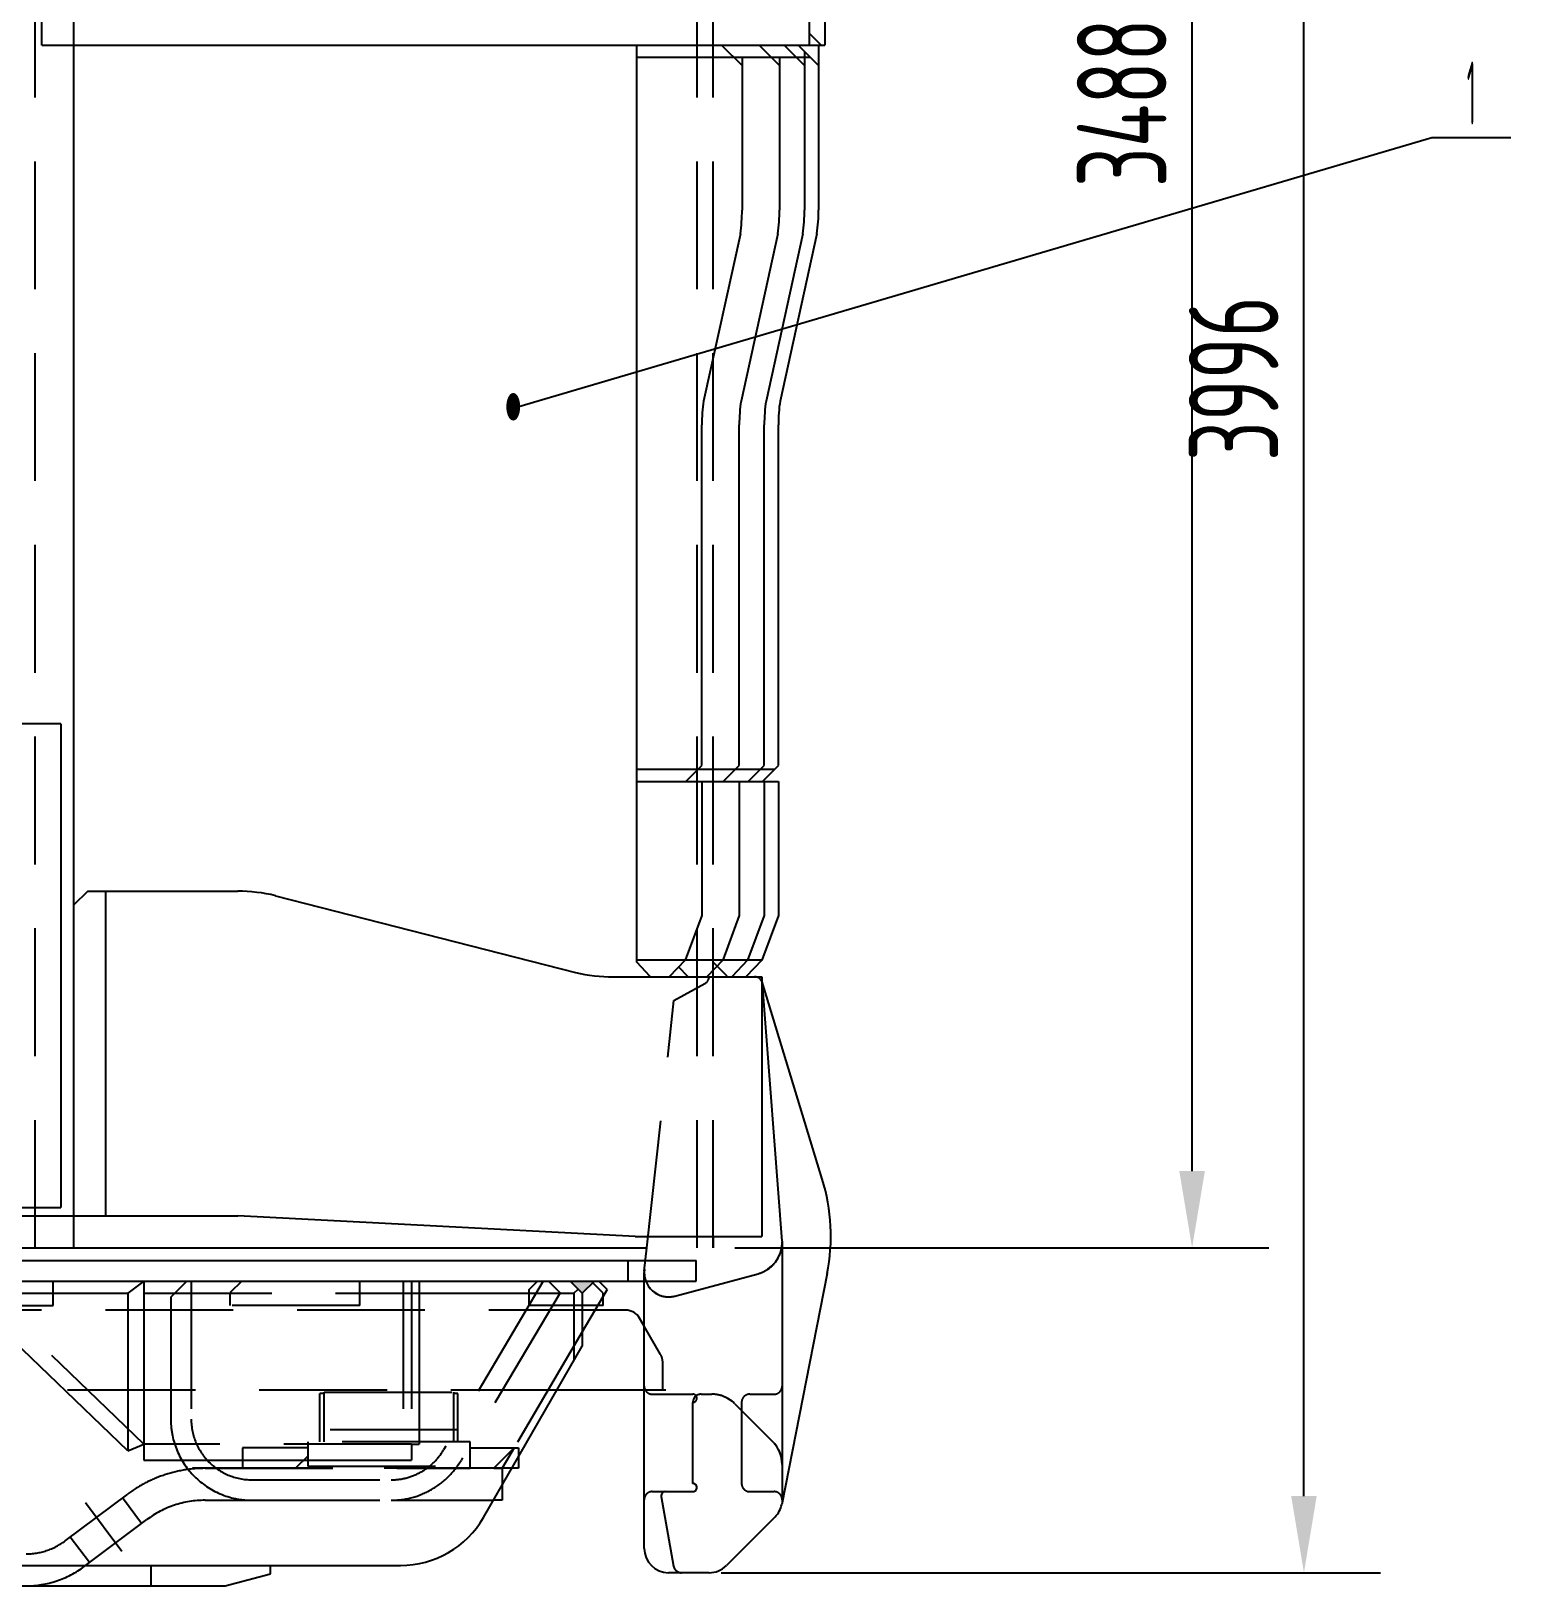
# Model space of a CAD drawing. Header units: millimetres. Extents: x 0 to 16800, y 391 to 12271.
# Drawn here: x 6485 to 8801, y 5436 to 7869 of the extents above; entities that cross this region are included whole.
import ezdxf
from ezdxf.enums import TextEntityAlignment as Align

# ---------------------------------------------------------------- set-up
doc = ezdxf.new("R2010")
doc.units = ezdxf.units.MM
doc.header["$LTSCALE"] = 400
doc.linetypes.add('F', pattern=[0.75, 0.5, -0.25])
doc.linetypes.add('G', pattern=[2, 1.25, -0.25, 0.25, -0.25])
for name, color, linetype in [('01', 7, 'Continuous'), ('02', 1, 'Continuous'), ('04', 2, 'F'), ('05', 4, 'G'), ('11', 3, 'Continuous')]:
    doc.layers.add(name, color=color, linetype=linetype)
doc.styles.get("Standard").update_dxf_attribs({"font": 'isocp', "width": 0.707, "bigfont": 'intecad.shx'})
doc.dimstyles.new('INTE', dxfattribs={"dimscale": 40, "dimtxt": 3.5, "dimasz": 3, "dimexe": 3, "dimexo": 0, "dimgap": 1, "dimtad": 1, "dimdec": 3, "dimdsep": 46, "dimtxsty": 'Standard', "dimcen": 0, "dimclrd": 1, "dimclre": 1, "dimclrt": 3, "dimadec": 4, "dimazin": 0, "dimtfac": 1, "dimtdec": 3, "dimtmove": 0, "dimatfit": 0, "dimfxl": 1, "dimarcsym": 0})

# ---------------------------------------------------------------- blocks, each defined once
blk = doc.blocks.new('*D106')
at = {"layer": '02', "color": 1, "linetype": 'Continuous', "lineweight": -2}
for p, q in [((7754.456759832062, 9452.498649545145), (8597.167586673471, 9452.498649545145)), ((8477.167586673471, 5576.098390115756), (8477.167586673471, 9332.498649545145)), ((7564.817837519411, 5456.098390115756), (8597.167586673471, 5456.098390115756))]:
    blk.add_line(p, q, dxfattribs=at)
at = {"layer": '02', "color": 1, "linetype": 'Continuous'}
for points in [[(8457.167586673471, 9332.498649545145), (8497.167586673471, 9332.498649545145), (8477.167586673471, 9452.498649545145)], [(8457.167586673471, 5576.098390115756), (8497.167586673471, 5576.098390115756), (8477.167586673471, 5456.098390115756)]]:
    blk.add_solid(points, dxfattribs=at)
at = {"layer": 'Defpoints', "color": 0, "linetype": 'Continuous'}
for p in [(7754.456759832062, 9452.498649545145), (8477.167586673471, 9452.498649545145), (7564.817837519411, 5456.098390115756)]:
    blk.add_point(p, dxfattribs=at)
at = {"layer": '02', "color": 3, "linetype": 'Continuous', "insert": (8367.16758667347, 7324.823390115747), "char_height": 140, "attachment_point": 5, "rotation": 90}
blk.add_mtext('3996', dxfattribs=at)
blk = doc.blocks.new('*D107')
at = {"layer": '02', "color": 1, "linetype": 'Continuous', "lineweight": -2}
for p, q in [((7754.456759832062, 9452.498649545145), (8422.109806088612, 9452.498649545145)), ((8302.109806088612, 6084.548390115753), (8302.109806088612, 9332.498649545145)), ((7586.491872530758, 5964.548390115753), (8422.109806088612, 5964.548390115753))]:
    blk.add_line(p, q, dxfattribs=at)
at = {"layer": '02', "color": 1, "linetype": 'Continuous'}
for points in [[(8282.109806088612, 9332.498649545145), (8322.109806088612, 9332.498649545145), (8302.109806088612, 9452.498649545145)], [(8282.109806088612, 6084.548390115753), (8322.109806088612, 6084.548390115753), (8302.109806088612, 5964.548390115753)]]:
    blk.add_solid(points, dxfattribs=at)
at = {"layer": 'Defpoints', "color": 0, "linetype": 'Continuous'}
for p in [(7754.456759832062, 9452.498649545145), (8302.109806088612, 9452.498649545145), (7586.491872530758, 5964.548390115753)]:
    blk.add_point(p, dxfattribs=at)
at = {"layer": '02', "color": 3, "linetype": 'Continuous', "insert": (8192.10980608861, 7756.373979043055), "char_height": 140, "attachment_point": 5, "rotation": 90}
blk.add_mtext('3488', dxfattribs=at)
blk = doc.blocks.new('EEQWE')
at = {"layer": '02'}
for points in [[(7328.491872530754, 5646.401247519647), (7347.491872530758, 5627.401247519645), (7363.991872530756, 5643.901247519645), (7361.491872530754, 5646.401247519649)], [(7361.491872530754, 5646.401247519647), (7363.991872530756, 5643.901247519645), (7366.491872530758, 5646.401247519649)]]:
    blk.add_hatch(color=256, dxfattribs=at).paths.add_polyline_path(points)
at = {"layer": '01', "color": 7, "linetype": 'Continuous'}
for p, q in [((4561.291872530757, 5678.40124751965), (7446.360034335496, 5678.401247519647)), ((5326.491872530762, 5646.401247519649), (7444.541872530326, 5646.401247519647)), ((6661.491872530751, 5646.401247519647), (6636.491872530751, 5627.401247519647)), ((7328.491872530754, 5646.401247519649), (7347.491872530758, 5627.401247519645)), ((7366.491872530762, 5646.401247519649), (7347.491872530758, 5627.401247519645)), ((7386.491872530754, 5633.401247519647), (7373.491872530754, 5646.401247519647)), ((5326.491872530762, 5627.401247519647), (6636.491872530751, 5627.401247519647)), ((6636.491872530751, 5380.750639939155), (6379.732604429231, 5627.401247519645)), ((7092.491872530751, 5627.401247519647), (7334.491872530754, 5627.401247519647)), ((7334.491872530758, 5627.401247519645), (7334.491872530758, 5521.861158432788)), ((7386.491872530754, 5633.401247519647), (7347.491872530754, 5567.018268796248)), ((7347.491872530758, 5627.401247519645), (7347.491872530758, 5544.401247519649)), ((7380.491872530754, 5608.401247519649), (7380.491872530754, 5623.1884815622)), ((7380.491872530754, 5608.401247519649), (7371.804372530754, 5608.40124751965)), ((7192.95656366766, 5276.459737608919), (7347.491872530758, 5544.401247519647)), ((6636.491872530753, 5380.750639939155), (6661.491872530753, 5391.401247519645)), ((7080.491872530751, 5391.401247519647), (7092.491872530751, 5391.401247519647)), ((6661.491872530751, 5366.401247519649), (7080.491872530751, 5366.401247519645)), ((7247.928646352066, 5371.77324845482), (7247.928646352066, 5353.401247519645)), ((7221.991872530754, 5326.802695181117), (7221.991872530754, 5303.401247519649)), ((4619.491872530758, 5201.401247519647), (7063.019001383691, 5201.401247519649)), ((6788.582907186948, 5169.401247519649), (6859.491872530754, 5188.401247519649)), ((4619.491872530758, 5169.401247519647), (6788.582907186952, 5169.401247519649))]:
    blk.add_line(p, q, dxfattribs=at)
at = {"layer": '01'}
for p, q in [((6375.864514548408, 5646.401247519643), (7106.491872530758, 5646.401247519645)), ((6661.491872530751, 5646.401247519645), (6661.491872530753, 5366.401247519647)), ((7092.491872530751, 5646.401247519649), (7092.491872530751, 5391.401247519647)), ((6636.491872530751, 5627.401247519647), (6636.491872530753, 5380.750639939155)), ((7334.491872530758, 5627.401247519645), (7340.991872530758, 5633.901247519645)), ((7080.491872530751, 5391.401247519645), (7080.491872530751, 5366.401247519647)), ((7247.928646352066, 5353.401247519645), (7237.3325918628, 5353.401247519643)), ((7221.991872530754, 5303.401247519649), (7208.495083834547, 5303.401247519654)), ((6672.889332152306, 5169.401247519649), (6672.889332152306, 5201.401247519649)), ((6859.491872530754, 5188.401247519649), (6859.491872530754, 5201.401247519649))]:
    blk.add_line(p, q, dxfattribs=at)
at = {"layer": '01', "color": 7, "linetype": 'Continuous'}
blk.add_arc((7063.019001383691, 5351.40124751965), 150, 270, 330.0257944696419, dxfattribs=at)
at = {"layer": '04', "color": 2, "linetype": 'F'}
for p, q in [((7419.491872530754, 5646.401247519647), (7419.491872530754, 5678.401247519649)), ((7446.360034335496, 5678.401247519647), (7525.859937949877, 5678.401247519647)), ((7525.859937949877, 5646.401247519647), (7525.859937949877, 5678.401247519647)), ((6519.491872530754, 5608.401247519649), (6519.491872530754, 5646.401247519649)), ((6703.491872530749, 5621.401247519647), (6728.491872530749, 5646.401247519647)), ((6728.491872530749, 5646.401247519647), (6735.491872530749, 5646.401247519647)), ((6735.491872530749, 5646.401247519647), (6735.491872530749, 5430.401247519645)), ((6814.491872530754, 5646.401247519649), (6796.491872530754, 5628.401247519647)), ((6999.491872530754, 5608.401247519649), (6999.491872530754, 5646.401247519643)), ((7067.491872530751, 5646.401247519649), (7067.491872530751, 5366.401247519647)), ((7080.491872530753, 5646.401247519647), (7080.491872530751, 5391.401247519647)), ((7286.491872530751, 5646.401247519645), (7130.277534342591, 5382.067972004745)), ((7264.491872530754, 5633.401247519649), (7277.491872530754, 5646.401247519649)), ((7286.491872530751, 5646.401247519645), (7294.622882114436, 5646.401247519645)), ((7312.737303080245, 5627.915016585481), (7294.622882114436, 5646.401247519645)), ((7380.491872530754, 5627.401247519649), (7361.491872530754, 5646.401247519649)), ((7444.541872530326, 5646.401247519647), (7525.859937949877, 5646.401247519647)), ((6661.491872530751, 5627.401247519647), (7092.491872530751, 5627.401247519647)), ((6703.491872530749, 5621.401247519647), (6703.491872530749, 5430.401247519645)), ((6796.491872530754, 5608.401247519649), (6796.491872530754, 5628.401247519649)), ((7312.737303080245, 5627.915016585481), (7157.826388847632, 5365.787289726042)), ((7264.491872530754, 5608.401247519649), (7264.491872530754, 5633.401247519649)), ((7380.491872530754, 5623.1884815622), (7380.491872530754, 5627.401247519649)), ((6417.491872530754, 5608.401247519649), (6519.491872530754, 5608.401247519649)), ((6999.491872530754, 5608.401247519649), (6796.491872530754, 5608.401247519649)), ((7371.804372530754, 5608.40124751965), (7264.491872530754, 5608.401247519649)), ((7347.491872530758, 5567.018268796248), (7221.991872530751, 5353.401247519641)), ((6943.428646352066, 5470.701247519644), (6936.928646352066, 5470.701247519644)), ((6936.928646352066, 5394.701247519644), (6936.928646352066, 5470.701247519644)), ((6943.428646352066, 5394.701247519644), (6943.428646352066, 5472.701247519644)), ((6943.428646352066, 5472.701247519644), (7146.428646352066, 5472.701247519644)), ((7146.428646352066, 5394.701247519644), (7146.428646352066, 5472.701247519644)), ((7152.928646352066, 5470.701247519644), (7146.428646352066, 5470.701247519644)), ((7152.928646352066, 5394.701247519644), (7152.928646352066, 5470.701247519644)), ((7152.928646352066, 5413.701247519644), (6936.928646352066, 5413.701247519644)), ((6917.928646352066, 5385.401247519645), (6815.928646352066, 5385.401247519645)), ((6815.928646352066, 5385.401247519645), (6815.928646352066, 5353.401247519645)), ((7171.928646352066, 5394.701247519644), (6917.928646352066, 5394.701247519644)), ((6917.928646352066, 5394.701247519644), (6917.928646352066, 5356.701247519644)), ((6917.928646352066, 5388.701247519644), (6917.928646352066, 5375.701247519644)), ((7171.928646352066, 5356.701247519644), (7171.928646352066, 5394.701247519644)), ((7171.928646352066, 5353.401247519645), (7171.928646352066, 5388.701247519644)), ((7171.928646352066, 5385.401247519645), (7238.506158245033, 5385.401247519645)), ((7208.991872530754, 5353.401247519652), (7240.791872530761, 5385.40124751966)), ((7240.791872530761, 5385.401247519661), (7221.991872530754, 5353.401247519649)), ((7238.506158245036, 5385.401247519647), (7247.928646352066, 5385.401247519645)), ((7247.928646352066, 5385.401247519645), (7247.928646352066, 5371.77324845482)), ((7237.332591862803, 5353.401247519649), (6737.12864635207, 5353.401247519645)), ((6757.12864635207, 5353.40124751965), (7171.991872530754, 5353.401247519652)), ((6848.928646352069, 5353.401247519645), (6765.928646352069, 5353.401247519645)), ((6917.928646352066, 5372.401247519645), (6898.928646352066, 5353.401247519645)), ((6917.928646352066, 5356.701247519644), (7171.928646352066, 5356.701247519644)), ((7177.928646352069, 5353.401247519645), (7101.928646352069, 5353.401247519645)), ((7208.991872530754, 5353.401247519652), (7221.991872530754, 5353.401247519649)), ((7221.991872530754, 5353.401247519649), (7221.991872530754, 5326.802695181121)), ((6830.491872530749, 5335.401247519645), (7048.491872530749, 5335.401247519645)), ((6538.048557499042, 5239.741242245427), (6636.087253688456, 5313.120081494088)), ((6657.858648989182, 5266.961203093133), (6627.897908230862, 5306.990617443244)), ((6757.12864635207, 5303.40124751965), (7208.495083834543, 5303.401247519654)), ((6830.491872530749, 5303.401247519645), (7048.491872530749, 5303.401247519649)), ((6568.009298257362, 5199.711827895317), (6666.047994446777, 5273.090667143977)), ((6576.198643714957, 5205.841291946163), (6546.23790295664, 5245.870706296271))]:
    blk.add_line(p, q, dxfattribs=at)
at = {"layer": '04'}
for p, q in [((6661.491872530753, 5391.401247519645), (6396.041022812005, 5646.401247519643)), ((7080.491872530751, 5391.401247519647), (6661.491872530753, 5391.401247519645))]:
    blk.add_line(p, q, dxfattribs=at)
at = {"layer": '04', "color": 2, "linetype": 'F'}
for centre, radius, start, end in [((6830.491872530749, 5430.401247519647), 127, 180, 270), ((6830.491872530749, 5430.401247519647), 95, 180, 270), ((7048.491872530749, 5430.401247519647), 95, 270, 329.4179773281404), ((6757.128646352068, 5151.401247519646), 202, 90, 126.8136835977574), ((7048.491872530749, 5430.401247519647), 127, 270, 329.4179773281404), ((6757.128646352068, 5151.401247519646), 152, 90, 126.8136835977574), ((6476.928646352068, 5321.40124751965), 102, 270, 306.8136835977575), ((6476.928646352068, 5321.40124751965), 152, 270, 306.8136835977575)]:
    blk.add_arc(centre, radius, start, end, dxfattribs=at)
at = {"layer": '05', "color": 4, "linetype": 'G'}
blk.add_line((6626.889733806616, 5223.226220945873), (6569.861389731424, 5299.419637961195), dxfattribs=at)

msp = doc.modelspace()

# ---------------------------------------------------------------- linework, layer by layer
at = {"layer": '01', "color": 7, "linetype": 'Continuous'}
for p, q in [((6501.491872530758, 7846.548390115749), (6501.491872530758, 8506.54839011575)), ((7727.491872530756, 8506.54839011575), (7727.491872530758, 7846.548390115749)), ((6501.491872530758, 7846.548390115749), (7727.491872530758, 7846.548390115749)), ((7565.755214182585, 7846.548390115764), (7597.755214182585, 7814.548390115764)), ((7624.349531724094, 7846.548390115764), (7656.349531724094, 7814.548390115764)), ((7663.468092544214, 7846.548390115764), (7695.468092544214, 7814.548390115764)), ((7685.491872530756, 7846.548390115764), (7717.491872530756, 7814.548390115764)), ((7695.468092544214, 7836.572170102299), (7695.468092544214, 7588.54839011576)), ((7717.491872530756, 7846.548390115749), (7717.491872530756, 7588.548390115749)), ((7432.755214182585, 7827.548390115764), (7584.755214182585, 7827.548390115764)), ((7552.491872530756, 7827.548390115749), (7704.491872530756, 7827.548390115749)), ((7597.755214182585, 7827.548390115764), (7597.755214182585, 7588.54839011576)), ((7597.755214182585, 7827.548390115764), (7643.349531724094, 7827.548390115764)), ((7656.349531724101, 7827.548390115764), (7656.349531724094, 7588.54839011576)), ((7656.349531724094, 7827.548390115764), (7682.468092544206, 7827.548390115764)), ((7595.031207239494, 7551.448857594904), (7537.479221125677, 7289.647922636628)), ((7653.625524781002, 7551.448857594904), (7596.073538667186, 7289.647922636628)), ((7692.744085601122, 7551.448857594904), (7635.192099487305, 7289.647922636628)), ((7714.767865587664, 7551.448857594904), (7657.215879473848, 7289.647922636628)), ((7534.755214182585, 6719.548390115764), (7534.755214182585, 7252.548390115771)), ((7593.349531724094, 6719.548390115764), (7593.349531724094, 7252.548390115771)), ((7632.468092544214, 6719.548390115764), (7632.468092544214, 7252.548390115771)), ((7654.491872530756, 6719.548390115764), (7654.491872530756, 7252.548390115771)), ((6531.491872530751, 6784.548390115749), (4441.491872530762, 6784.548390115757)), ((7509.755214182585, 6694.548390115764), (7534.755214182585, 6719.548390115764)), ((7568.349531724094, 6694.548390115764), (7593.349531724094, 6719.548390115764)), ((7607.468092544214, 6694.548390115764), (7632.468092544214, 6719.548390115764)), ((7629.491872530756, 6694.548390115764), (7654.491872530756, 6719.548390115764)), ((7432.755214182585, 6713.548390115764), (7648.491872530756, 6713.548390115764)), ((6573.491872530758, 6522.548390115753), (6551.491872530758, 6500.548390115753)), ((6573.491872530758, 6522.548390115753), (6808.244541966127, 6522.548390115757)), ((6601.491872530758, 6522.548390115753), (6601.491872530758, 6014.548390115753)), ((6867.382921239519, 6515.596071211388), (7337.106162693723, 6395.500709019903)), ((7396.244541966129, 6388.548390115764), (7628.491872530756, 6388.548390115764)), ((7491.148146608468, 6351.448390115755), (7539.622688477762, 6378.453908864976)), ((7628.491872530756, 6388.548390115764), (7628.491872530756, 5982.548390115764)), ((4441.491872530747, 6027.548390115753), (6531.491872530751, 6027.548390115749)), ((6141.491872530756, 6014.548390115757), (6808.244541966324, 6014.548390115753)), ((7430.244541966129, 5982.548390115764), (6808.244541966129, 6014.548390115764)), ((4462.499160248921, 5964.548390115753), (7448.561465265598, 5964.548390115764)), ((7430.24454196614, 5982.54839011576), (7628.491872530756, 5982.548390115764)), ((7444.541872530319, 5928.030390115753), (7448.561465265597, 5964.548390115753)), ((7492.502878148725, 5889.196616134133), (7622.789880021526, 5924.106913070224)), ((7415.756845611792, 5867.048390115749), (7367.398122530754, 5867.048390115749)), ((7444.541872530321, 5842.191260995623), (7437.407480706406, 5854.548390115749)), ((7478.541872530321, 5742.048390115749), (7341.984486532037, 5742.048390115749)), ((7520.74187253032, 5595.798390115753), (7520.74187253032, 5722.798390115753)), ((7533.441872530319, 5735.498390115754), (7550.499823561766, 5735.498390115754)), ((7586.420848046042, 5720.619414600031), (7645.562897014592, 5661.477365631486)), ((7471.252644855811, 5575.645724187569), (7490.481572177136, 5466.593058259386)), ((7477.506174087439, 5583.098390115752), (7520.74187253032, 5583.098390115752)), ((7649.282640893527, 5543.457621752561), (7573.082640893523, 5467.257621752557)), ((7546.141872530321, 5456.098390115767), (7482.641872530321, 5456.098390115767))]:
    msp.add_line(p, q, dxfattribs=at)
at = {"layer": '01'}
for p, q in [((6551.491872530758, 7846.548390115749), (6551.491872530758, 5964.548390115753)), ((7432.755214182578, 6411.548390115771), (7432.755214182585, 7846.548390115771)), ((6531.491872530751, 6784.548390115749), (6531.491872530751, 6027.548390115753)), ((7432.755214182585, 6694.548390115764), (7654.491872530756, 6694.548390115764)), ((7534.755214182585, 6694.548390115764), (7534.755214182585, 6484.548390115764)), ((7593.349531724094, 6694.548390115764), (7593.349531724094, 6484.548390115764)), ((7632.468092544214, 6694.548390115764), (7632.468092544214, 6484.548390115764)), ((7654.491872530756, 6694.548390115764), (7654.491872530756, 6484.548390115764)), ((7534.755214182585, 6484.548390115764), (7508.755214182585, 6414.548390115764)), ((7593.349531724094, 6484.548390115764), (7567.349531724094, 6414.548390115764)), ((7632.468092544214, 6484.548390115764), (7606.468092544214, 6414.548390115764)), ((7654.491872530756, 6484.548390115764), (7628.491872530756, 6414.548390115764)), ((7628.491872530756, 6414.548390115764), (7432.755214182585, 6414.548390115764)), ((7453.98659093688, 6389.351950781733), (7432.755214182585, 6411.548390115764)), ((7508.755214182585, 6414.548390115764), (7483.755214182585, 6388.548390115764)), ((7512.580908478389, 6389.351950781733), (7498.591075199465, 6403.977685573322)), ((7567.349531724094, 6414.548390115764), (7542.349531724094, 6388.548390115764)), ((7574.491872530756, 6389.548390115757), (7552.491872530756, 6411.548390115757)), ((7606.468092544214, 6414.548390115764), (7581.468092544214, 6388.548390115764)), ((7628.491872530756, 6414.548390115764), (7603.491872530756, 6388.548390115764)), ((7723.324921430671, 6072.258839580201), (7628.491872530756, 6382.460689037725)), ((7660.441872530317, 5975.020390115758), (7629.590318297529, 6377.818282179076)), ((7552.491872530756, 5982.548390115764), (7552.491872530756, 5964.548390115764)), ((7660.441872530319, 5975.020390115751), (7660.441872530315, 5566.680535051768)), ((7444.541872530323, 5494.198390115766), (7444.541872530323, 5925.998390115761)), ((7730.891922560424, 5924.223797821964), (7659.723128784082, 5563.032816079038))]:
    msp.add_line(p, q, dxfattribs=at)
at = {"layer": '01', "color": 7, "linetype": 'Continuous'}
for centre, radius, start, end in [((7343.755214182585, 7588.54839011576), 254, 351.6012670446957, 0), ((7402.349531724094, 7588.54839011576), 254, 351.6012670446957, 0), ((7441.468092544214, 7588.54839011576), 254, 351.6012670446957, 0), ((7463.491872530756, 7588.548390115749), 254, 351.6012670446957, 0), ((7463.491872530756, 7588.54839011576), 254, 351.6012670446957, 0), ((7788.755214182585, 7252.548390115771), 254, 171.6012670446956, 180), ((7847.349531724094, 7252.548390115771), 254, 171.6012670446956, 180), ((7886.468092544214, 7252.548390115771), 254, 171.6012670446956, 180), ((7908.491872530756, 7252.54839011576), 254, 171.6012670446956, 180), ((7908.491872530756, 7252.548390115771), 254, 171.6012670446956, 180), ((6808.244541966129, 6267.548390115764), 255, 76.59014540179683, 90), ((7396.244541966129, 6643.548390115764), 255, 256.5901454017969, 270), ((7609.641872530319, 5973.175945045707), 50.8, 284.9999999999945, 0), ((7482.641872530319, 5925.998390115754), 38.09999999999999, 172.6679621266139, 284.9999999999945), ((7533.441872530319, 5722.798390115753), 12.7, 90, 180), ((7550.499823561766, 5684.698390115751), 50.8, 45.00000000000727, 90), ((7609.641872530312, 5625.556341147207), 50.8, 0, 45.00000000000727), ((7477.506174087439, 5576.748390115754), 6.35, 90, 189.9999999999523), ((7520.74187253032, 5589.448390115751), 6.35, 270, 90), ((7622.34187253032, 5570.398390115755), 38.09999999999855, 314.9999999999927, 348.8532749059642), ((7622.341872530318, 5570.398390115763), 38.09999999999855, 314.9999999998489, 348.8532749059642), ((7482.641872530319, 5494.198390115755), 38.09999999999999, 180, 270), ((7482.641872530321, 5494.198390115766), 38.09999999999999, 180, 270), ((7502.988630640388, 5468.798390115757), 12.7, 189.9999999999523, 270), ((7546.141872530319, 5494.198390115755), 38.09999999999999, 270, 314.9999999999927), ((7546.141872530321, 5494.198390115766), 38.09999999999999, 270, 314.9999999998489)]:
    msp.add_arc(centre, radius, start, end, dxfattribs=at)
at = {"layer": '01'}
for centre, radius, start, end in [((7617.77218284481, 6376.70834628489), 11.87014251253953, 5.365367916436395, 25.43406428445119), ((7431.84187253032, 5983.148390115752), 304.8, 348.8532749059642, 16.99912603709585), ((7431.841872530318, 5983.148390115763), 304.8, 348.8532749059642, 16.99912603709593), ((7415.756845611792, 5842.048390115749), 25, 30.00000000012237, 90)]:
    msp.add_arc(centre, radius, start, end, dxfattribs=at)
at = {"layer": '02'}
for p, q in [((7239.552949524306, 7278.627660382841), (8677.138981062784, 7702.002545862575)), ((8677.138981062784, 7702.002545862575), (8801.138981062784, 7702.002545862575))]:
    msp.add_line(p, q, dxfattribs=at)
at = {"layer": '04', "color": 2, "linetype": 'F'}
for p, q in [((6491.491872530754, 5964.548390115753), (6491.491872530754, 8506.54839011575)), ((6551.491872530758, 8506.54839011575), (6551.491872530758, 7846.548390115749)), ((7527.491872530756, 5964.548390115753), (7527.491872530756, 8506.54839011575)), ((7552.491872530758, 5964.548390115753), (7552.491872530756, 8506.54839011575)), ((7702.491872530756, 8506.54839011575), (7702.491872530758, 7846.548390115749)), ((7702.491872530756, 7865.548390115749), (7721.491872530756, 7846.548390115749)), ((7491.148146608472, 6351.448390115766), (7539.622688477762, 6378.453908864984)), ((7448.561465265599, 5964.548390115764), (7491.154928121918, 6351.510000165443)), ((7492.502878148725, 5889.196616134141), (7622.789880021524, 5924.106913070231)), ((7401.398122530754, 5867.048390115749), (5722.491872530754, 5867.048390115749)), ((7470.142507625369, 5797.849660304972), (7444.541872530321, 5842.191260995627)), ((7473.491872530754, 5742.048390115749), (7473.491872530754, 5785.349660304979)), ((7341.984486532037, 5742.048390115749), (5722.491872530754, 5742.048390115749)), ((7473.491872530754, 5742.048390115749), (7444.541872530321, 5742.048390115749)), ((7457.241872530312, 5735.498390115761), (7520.741872530312, 5735.498390115761)), ((7520.74187253032, 5595.798390115764), (7520.74187253032, 5722.798390115764)), ((7533.441872530317, 5735.498390115761), (7550.499823561766, 5735.498390115761)), ((7586.420848046042, 5720.619414600042), (7645.56289701459, 5661.477365631494)), ((7596.941872530309, 5722.798390115764), (7596.941872530309, 5595.798390115764)), ((7609.641872530307, 5735.498390115761), (7647.741872530312, 5735.498390115761)), ((7457.24187253032, 5583.098390115752), (7520.74187253032, 5583.09839011576)), ((7471.252644855811, 5575.645724187576), (7490.481572177136, 5466.593058259394)), ((7609.641872530307, 5583.09839011576), (7647.741872530312, 5583.09839011576))]:
    msp.add_line(p, q, dxfattribs=at)
for centre, radius, start, end in [((7534.955234773222, 6388.620567598977), 11.18687060340916, 294.6595791584953, 359.6303261203777), ((7617.77218284481, 6376.70834628489), 11.87014251253953, 25.43406428445119, 94.08108097551401), ((7609.641872530321, 5973.175945045718), 50.8, 284.9999999997434, 0), ((7482.641872530321, 5925.998390115761), 38.09999999999999, 172.6679621266139, 284.9999999997434), ((7448.491872530754, 5785.349660304972), 25, 0, 30.00000000012237), ((7457.241872530312, 5748.198390115758), 12.7, 180, 270), ((7647.741872530312, 5748.198390115758), 12.7, 270, 0), ((7533.441872530317, 5722.798390115764), 12.7, 90, 180), ((7520.741872530312, 5729.148390115763), 6.35, 270, 90), ((7550.499823561766, 5684.698390115758), 50.8, 45.0000000001512, 90), ((7609.641872530307, 5722.798390115764), 12.7, 90, 180), ((7609.641872530314, 5625.556341147218), 50.8, 0, 45.0000000001512), ((7457.24187253032, 5570.398390115755), 12.7, 90, 180), ((7477.506174087443, 5576.748390115761), 6.35, 90, 189.9999999999523), ((7520.74187253032, 5589.448390115758), 6.35, 270, 90), ((7520.74187253032, 5589.448390115758), 6.35, 270, 90), ((7609.641872530307, 5595.798390115764), 12.7, 180, 270), ((7647.741872530312, 5570.398390115763), 12.7, 0, 90), ((7502.988630640384, 5468.798390115764), 12.7, 189.9999999999523, 270)]:
    msp.add_arc(centre, radius, start, end, dxfattribs=at)

# ---------------------------------------------------------------- block references
at = {"layer": '01'}
msp.add_blockref('EEQWE', (-3.637978807091713e-12, 266.1471425961026), dxfattribs=at)

# ---------------------------------------------------------------- texts
at = {"layer": '02', "width": 0.6051724137931033}
msp.add_text('●', height=40, dxfattribs=at).set_placement((7227.552949524306, 7258.627660382841), (7251.552949524306, 7258.627660382841), align=Align.FIT)
at = {"layer": '11', "width": 0.404000000000036}
msp.add_text('1', height=98.99494936611666, dxfattribs=at).set_placement((8732.1400381426, 7722.002545862575), (8746.13792398297, 7722.002545862575), align=Align.FIT)

# ---------------------------------------------------------------- dimensions: what is measured, and where the dimension line sits
at = {"layer": '02', "color": 1, "linetype": 'Continuous'}
for base, p1, override, picture, middle in [((8477.167586673471, 9452.498649545145), (7564.817837519411, 5456.098390115756), {"dimdec": 0}, '*D106', (8477.16758667347, 7324.823390115747)), ((8302.109806088612, 9452.498649545145), (7586.491872530758, 5964.548390115753), {"dimgap": 1, "dimdec": 0, "dimzin": 8, "dimpost": '<>', "dimtol": 0, "dimlim": 0, "dimtp": 0, "dimtm": -0, "dimtfac": 0.7}, '*D107', (8302.10980608861, 7756.373979043055))]:
    dim = msp.add_linear_dim(base=base, p1=p1, p2=(7754.456759832062, 9452.498649545145), angle=90, dimstyle='INTE', override=override, dxfattribs=at)
    dim.commit()
    dim.dimension.update_dxf_attribs({"geometry": picture, "text_midpoint": middle, "dimtype": 160})

doc.saveas('drawing.dxf')
